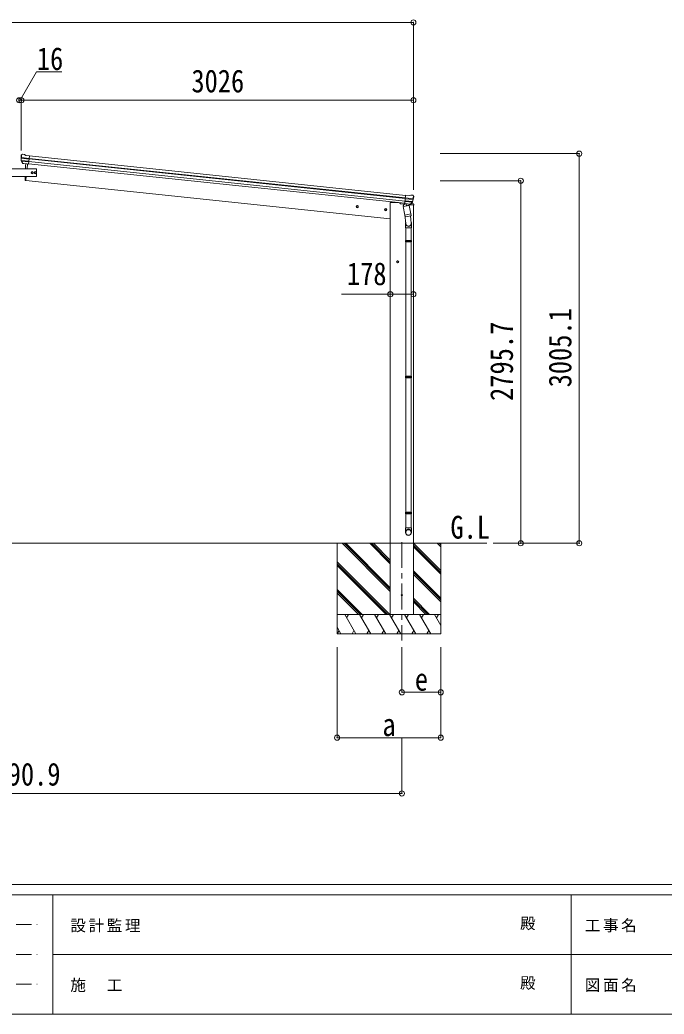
# Model space of a CAD drawing. Units: millimetres at full size, sheet at 1:40; some dimension numbers follow another scale. Extents: x -11243 to 11243, y -7760 to 7760.
# Drawn here: x -4853 to 119, y -7760 to -91 of the extents above; entities that cross this region are included whole.
import ezdxf
from ezdxf.enums import TextEntityAlignment as Align

# ---------------------------------------------------------------- set-up
doc = ezdxf.new("R2010")
doc.units = ezdxf.units.MM
doc.header["$LTSCALE"] = 40
doc.header["$PDMODE"] = 32
doc.header["$PDSIZE"] = 40
doc.linetypes.add('CHAIN1', pattern=[8, 5, -1, 1, -1])
doc.linetypes.add('DASHED3', pattern=[4, 3, -1])
for name, color, linetype, lineweight in [('0-0_0', 7, 'Continuous', 9), ('0-1_本体', 5, 'CHAIN1', 9), ('0-3_ELV2', 4, 'Continuous', 9), ('0-6_OTH_LINE', 6, 'Continuous', 9), ('0-9_OUTLINE', 7, 'Continuous', 9), ('F-0_240', 7, 'Continuous', 9)]:
    doc.layers.add(name, color=color, linetype=linetype, lineweight=lineweight)
doc.layers.add('0-7_SHAPE', color=7, linetype='Continuous')
doc.styles.add('ＭＳ ゴシック', font='')
doc.styles.get('ＭＳ ゴシック').set_extended_font_data('MS Gothic')

msp = doc.modelspace()

# ---------------------------------------------------------------- linework, layer by layer
at = {"layer": '0-0_0'}
for p, q in [((-7706, -4127.72), (-1249.54, -4127.72)), ((-2404.8, -4127.72), (-2404.8, -4827.72)), ((-1993.8, -4498.73), (-2364.82, -4127.72)), ((-1993.8, -4484.59), (-2350.68, -4127.72)), ((-1993.8, -4470.45), (-2336.53, -4127.72)), ((-1993.8, -4286.6), (-2152.69, -4127.72)), ((-1993.8, -4272.46), (-2138.54, -4127.72)), ((-1993.8, -4258.32), (-2124.4, -4127.72)), ((-1604.8, -4338.95), (-1815.8, -4127.95)), ((-1604.8, -4155.1), (-1632.19, -4127.72)), ((-1604.8, -4140.96), (-1618.04, -4127.72)), ((-1604.8, -4127.72), (-1604.8, -4827.72)), ((-1604.8, -4353.09), (-1815.8, -4142.1)), ((-1604.8, -4367.24), (-1815.8, -4156.24)), ((-1998.66, -4677.72), (-2404.8, -4271.58)), ((-2012.81, -4677.72), (-2404.8, -4285.73)), ((-2026.95, -4677.72), (-2404.8, -4299.87)), ((-1604.8, -4551.08), (-1815.8, -4340.08)), ((-1604.8, -4565.22), (-1815.8, -4354.23)), ((-1604.8, -4579.37), (-1815.8, -4368.37)), ((-2210.8, -4677.72), (-2404.8, -4483.72)), ((-2224.94, -4677.72), (-2404.8, -4497.86)), ((-2239.08, -4677.72), (-2404.8, -4512)), ((-1690.3, -4677.72), (-1815.8, -4552.22)), ((-1704.44, -4677.72), (-1815.8, -4566.36)), ((-1718.58, -4677.72), (-1815.8, -4580.5)), ((-2404.8, -4677.72), (-1604.8, -4677.72)), ((-2259.42, -4827.72), (-2346.02, -4677.72)), ((-2331.02, -4703.7), (-2316.02, -4677.72)), ((-2143.95, -4827.72), (-2230.55, -4677.72)), ((-2200.55, -4677.72), (-2215.55, -4703.7)), ((-2028.48, -4827.72), (-2115.08, -4677.72)), ((-2100.08, -4703.7), (-2085.08, -4677.72)), ((-1913.01, -4827.72), (-1999.61, -4677.72)), ((-1984.61, -4703.7), (-1969.61, -4677.72)), ((-1797.54, -4827.72), (-1884.14, -4677.72)), ((-1869.14, -4703.71), (-1854.14, -4677.72)), ((-1682.07, -4827.72), (-1768.67, -4677.72)), ((-1753.67, -4703.71), (-1738.67, -4677.72)), ((-1604.8, -4761.55), (-1653.21, -4677.72)), ((-1638.2, -4703.7), (-1623.2, -4677.72)), ((-2374.89, -4827.72), (-2404.8, -4775.91)), ((-2389.89, -4801.74), (-2404.8, -4827.57)), ((-1604.8, -4827.72), (-2404.8, -4827.72)), ((-2274.42, -4801.74), (-2289.42, -4827.72)), ((-2158.95, -4801.74), (-2173.95, -4827.72)), ((-2043.48, -4801.74), (-2058.48, -4827.72)), ((-1928.01, -4801.74), (-1943.01, -4827.72)), ((-1812.54, -4801.74), (-1827.54, -4827.72)), ((-1697.07, -4801.74), (-1712.07, -4827.72))]:
    msp.add_line(p, q, dxfattribs=at)
at = {"layer": '0-1_本体'}
msp.add_line((-1904.8, -4118.73), (-1904.8, -4877.94), dxfattribs=at)
at = {"layer": '0-3_ELV2'}
for p, q in [((-4842.74, -1135.88), (-4842.43, -1134.03)), ((-4836.17, -1127.99), (-4841.35, -1132.18)), ((-4836.17, -1127.99), (-4836.17, -1127.99)), ((-4819.01, -1128.32), (-4832.5, -1126.9)), ((-4806.19, -1135.7), (-4817.79, -1128.73)), ((-4806.19, -1135.7), (-4779.66, -1138.49)), ((-4786.45, -1203.04), (-4779.66, -1138.49)), ((-1875.71, -1445.72), (-4779.87, -1140.48)), ((-4832.31, -1197.03), (-4842.43, -1178.77)), ((-4842.04, -1158.61), (-4782.44, -1164.87)), ((-4781.82, -1159.02), (-4841.56, -1152.74)), ((-4841.2, -1175.36), (-4784.17, -1181.36)), ((-4831.25, -1196.6), (-4840.7, -1178.3)), ((-4839.81, -1180.02), (-4784.64, -1185.82)), ((-4822.25, -1199.28), (-4829.94, -1198.47)), ((-4829.8, -1198.26), (-4786.42, -1202.82)), ((-4822, -1199.4), (-4822.25, -1199.28)), ((-4796.67, -1202.06), (-4822, -1199.4)), ((-4793.33, -1202.32), (-4797.24, -1239.47)), ((-4796.39, -1202), (-4796.67, -1202.06)), ((-4786.45, -1203.04), (-4796.39, -1202)), ((-4786.14, -1200.15), (-1881.98, -1505.39)), ((-1880.23, -1488.65), (-4784.39, -1183.41)), ((-1878.13, -1468.79), (-4782.3, -1163.55)), ((-1877.7, -1464.61), (-4781.86, -1159.37)), ((-4803.54, -1299.47), (-4806.72, -1329.71)), ((-4806.72, -1329.71), (-4808.77, -1329.42)), ((-4806.72, -1329.71), (-1993.8, -1625.36)), ((-1882.29, -1508.28), (-1875.5, -1443.73)), ((-1848.98, -1446.52), (-1875.5, -1443.73)), ((-1821.41, -1443.38), (-1821.41, -1443.38)), ((-1818.05, -1445.21), (-1818.05, -1445.2)), ((-1818.05, -1445.21), (-1814.55, -1449.53)), ((-1814.55, -1449.53), (-1813.86, -1450.39)), ((-1813.27, -1454.29), (-1813.19, -1452.42)), ((-2256.17, -1534.19), (-2255.39, -1526.72)), ((-2255.39, -1526.72), (-2248.53, -1523.67)), ((-2248.53, -1523.67), (-2242.46, -1528.08)), ((-1993.8, -4677.72), (-1993.8, -1498.72)), ((-1993.8, -1498.72), (-1951.3, -1498.72)), ((-1951.3, -1498.72), (-1920.45, -1501.97)), ((-1920.53, -1501.34), (-1920.11, -1504.57)), ((-1886.41, -1511.96), (-1915.67, -1508.89)), ((-1882.29, -1508.28), (-1872.34, -1509.33)), ((-1838.89, -1512.62), (-1882.26, -1508.06)), ((-1825.3, -1496.86), (-1880.48, -1491.06)), ((-1878.74, -1508.75), (-1880.31, -1508.58)), ((-1822.98, -1492.59), (-1880.01, -1486.6)), ((-1841.2, -1512.69), (-1878.74, -1508.75)), ((-1818.67, -1476.38), (-1878.28, -1470.11)), ((-1877.66, -1464.26), (-1817.92, -1470.54)), ((-1872.34, -1509.33), (-1872.09, -1509.45)), ((-1872.09, -1509.45), (-1846.76, -1512.11)), ((-1846.76, -1512.11), (-1846.49, -1512.04)), ((-1846.49, -1512.04), (-1838.79, -1512.85)), ((-1812.66, -1519.71), (-1846.39, -1516.17)), ((-1839.64, -1512.86), (-1841.2, -1512.69)), ((-1837.12, -1511.3), (-1824.08, -1495.36)), ((-1836.18, -1511.94), (-1822.49, -1496.18)), ((-1833.07, -1508.52), (-1816.22, -1510.29)), ((-1815.8, -4677.72), (-1815.8, -1519.38)), ((-1813.56, -1512.88), (-1812.66, -1519.71)), ((-2250.1, -1538.6), (-2256.17, -1534.19)), ((-2037.38, -1557.18), (-2036.59, -1549.72)), ((-2031.3, -1561.59), (-2037.38, -1557.18)), ((-2036.59, -1549.72), (-2029.74, -1546.67)), ((-2029.74, -1546.67), (-2023.66, -1551.08)), ((-1943.8, -1953.52), (-1937.3, -1949.77)), ((-1937.3, -1949.77), (-1930.8, -1953.52)), ((-1930.8, -1961.03), (-1937.3, -1964.78)), ((-1930.8, -1953.52), (-1930.8, -1961.03))]:
    msp.add_line(p, q, dxfattribs=at)
for points in [[(-4725.11, -1299.47), (-4725.11, -1239.47), (-4975.11, -1239.47), (-4975.11, -1299.47)], [(-4750.61, -1269.47), (-4754.36, -1262.97), (-4761.87, -1262.97), (-4765.62, -1269.47), (-4761.87, -1275.97), (-4754.36, -1275.97)], [(-4727.11, -1269.47), (-4730.86, -1262.97), (-4738.37, -1262.97), (-4742.12, -1269.47), (-4738.37, -1275.97), (-4730.86, -1275.97)]]:
    msp.add_lwpolyline(points, close=True, dxfattribs=at)
for points in [[(-1848.98, -1446.52), (-1836.19, -1442.11), (-1836.19, -1442.11)], [(-1834.9, -1441.96), (-1834.9, -1441.96), (-1821.41, -1443.38)], [(-2242.46, -1528.08), (-2243.24, -1535.55), (-2250.1, -1538.6)], [(-2023.66, -1551.08), (-2024.45, -1558.54), (-2031.3, -1561.59)], [(-1937.3, -1964.78), (-1943.8, -1961.03), (-1943.8, -1953.52)]]:
    msp.add_lwpolyline(points, dxfattribs=at)
for centre, radius in [((-4758.11, -1269.47), 8.5), ((-4758.11, -1269.47), 7.7), ((-4758.11, -1269.47), 6.5), ((-4734.61, -1269.47), 8.5), ((-4734.61, -1269.47), 7.7), ((-4734.61, -1269.47), 6.5), ((-2249.32, -1531.13), 8.5), ((-2249.32, -1531.13), 7.7), ((-2249.32, -1531.13), 6.5), ((-2030.52, -1554.13), 8.5), ((-2030.52, -1554.13), 7.7), ((-2030.52, -1554.13), 6.5), ((-1937.3, -1957.27), 8.5), ((-1937.3, -1957.27), 7.7), ((-1937.3, -1957.27), 6.5), ((-1904.8, -4527.72), 4.5)]:
    msp.add_circle(centre, radius, dxfattribs=at)
for centre, radius, start, end in [((-4641.84, -1157), 202, 174, 185.86084), ((-4649.18, -1157.53), 192.44, 173.42422, 178.5729), ((-4833.02, -1131.88), 5, 84.04426, 128.95574), ((-4819.33, -1131.3), 3, 59.02369, 83.97631), ((-4839.8, -1177.32), 3, 185.86084, 209), ((-4842.23, -1159.95), 1.35, 82.08073, 84.8395), ((-4844.83, -1158.39), 2.74, 355.56588, 0.97849), ((-4641.84, -1157), 200.2, 180.46117, 185.79991), ((-4886.83, -1150.63), 45.32, 354.35482, 357.32878), ((-4838.04, -1176.93), 3, 185.79991, 207.30889), ((-4829.69, -1195.58), 2.99, 208.99261, 254.7283), ((-3912.12, -1289.5), 900, 174.35013, 176.81329), ((-3912.12, -1289.5), 900, 180.63467, 182.36081), ((-4808.36, -1326.45), 3, 182.36081, 262), ((-1835.21, -1444.95), 3, 84.02369, 108.97631), ((-2014.16, -1433.18), 202, 342.13916, 354), ((-1821.94, -1448.35), 5, 39.04426, 83.95574), ((-2007.09, -1435.23), 192.44, 349.4271, 354.57578), ((-1915.15, -1503.91), 5, 187.5, 264), ((-1880.25, -1508.08), 0.5, 228.73754, 264), ((-1839.59, -1512.36), 0.5, 264, 299.26246), ((-1838.44, -1509.97), 2.99, 273.2717, 319.00739), ((-1826.4, -1493.46), 3, 320.69111, 342.20009), ((-2014.16, -1433.18), 200.2, 342.20009, 347.53883), ((-1824.75, -1494.21), 3, 319, 342.13916), ((-1818.77, -1477.72), 1.35, 83.1605, 85.91927), ((-1815.9, -1476.74), 2.74, 167.02151, 172.43412), ((-1773.2, -1477.88), 45.32, 170.67122, 173.64518), ((-1816.53, -1513.27), 3, 7.5, 84)]:
    msp.add_arc(centre, radius, start, end, dxfattribs=at)
for centre, major_axis, ratio, start_param, end_param in [((-4839.46, -1134.52), (2.34, 1.9), 0.995767, 1.5707963, 2.2972137), ((-4835.08, -1130.97), (-5.88, -1.31), 0.24881, 5.8190815, 5.8226003), ((-4840.48, -1135.49), (0.87, 5.91), 0.020485, 4.7140547, 5.6117533), ((-4644.15, -1178.94), (20.92, 199.05), 0.994373, 1.5554317, 1.5718064), ((-4831.92, -1195.02), (-1.08, 3.13), 0.040856, 4.1415604, 4.1696818), ((-4829.49, -1195.28), (0.11, 3), 0.642905, 2.0792573, 3.037247), ((-4829.55, -1195.37), (-3.53, -2.11), 0.650902, 0.9542299, 1.0270405), ((-4829.62, -1195.48), (-1.66, -2.51), 0.997631, 0.3902369, 0.4789948), ((-2016.47, -1455.13), (20.92, 199.05), 0.994373, 1.5554317, 1.5718064), ((-1815.4, -1453.44), (0.38, 5.97), 0.020485, 0.671432, 1.5691306), ((-1819.73, -1447.9), (5.48, -2.51), 0.24881, 0.460585, 0.4641038), ((-1816.19, -1452.27), (-1.9, 2.34), 0.995767, 3.9859716, 4.712389), ((-1838.57, -1509.64), (0.51, 2.96), 0.642905, 3.2459383, 4.203928), ((-1838.49, -1509.86), (1.1, -2.8), 0.997631, 5.8041905, 5.8929484), ((-1838.53, -1509.74), (3.02, -2.79), 0.650902, 5.2561448, 5.3289554), ((-1836.14, -1509.89), (1.71, 2.84), 0.040856, 2.1135035, 2.1416249), ((-2016.47, -1455.13), (20.92, 199.05), 0.994373, 4.7113789, 4.7277536)]:
    msp.add_ellipse(centre, major_axis=major_axis, ratio=ratio, start_param=start_param, end_param=end_param, dxfattribs=at)
at = {"layer": '0-6_OTH_LINE'}
for p, q in [((-1815.8, -110.67), (-7884, -110.67)), ((-1815.8, -110.67), (-1815.8, -1401.75)), ((-4857.9, -710.67), (-4841.82, -710.67)), ((-1815.8, -710.67), (-4841.9, -710.67)), ((-4841.9, -710.67), (-4841.9, -1097.85)), ((-535.68, -1122.62), (-1609.91, -1122.62)), ((-535.68, -1122.62), (-535.68, -4127.72)), ((-986.68, -1332.02), (-1609.91, -1332.02)), ((-986.68, -1332.02), (-986.68, -4127.72)), ((-1993.8, -2207.27), (-1815.8, -2207.27)), ((-986.68, -4127.72), (-1199.54, -4127.72)), ((-535.68, -4127.72), (-1199.54, -4127.72)), ((-2404.8, -5627.72), (-2404.8, -4928.72)), ((-1904.8, -5277.72), (-1904.8, -4928.72)), ((-1604.8, -5277.72), (-1604.8, -4928.72)), ((-1604.8, -5627.72), (-1604.8, -4928.72)), ((-1604.8, -5277.72), (-1904.8, -5277.72)), ((-1604.8, -5627.72), (-2404.8, -5627.72)), ((-1904.45, -6057.83), (-1904.45, -5627.72)), ((-7795.35, -6057.83), (-1904.45, -6057.83))]:
    msp.add_line(p, q, dxfattribs=at)
at = {"layer": '0-6_OTH_LINE', "lineweight": 18}
msp.add_line((-1993.8, -2207.27), (-2369.73, -2207.27), dxfattribs=at)
at = {"layer": '0-6_OTH_LINE'}
msp.add_lwpolyline([(-4849.86, -710.67), (-4723.49, -491.77), (-4530.33, -491.77)], dxfattribs=at)
for p in [(-1815.8, -110.67), (-4857.9, -710.67), (-4841.9, -710.67), (-1815.8, -710.67), (-535.68, -1122.62), (-986.68, -1332.02), (-1993.8, -2207.27), (-1815.8, -2207.27), (-986.68, -4127.72), (-535.68, -4127.72), (-1904.8, -5277.72), (-1604.8, -5277.72), (-2404.8, -5627.72), (-1604.8, -5627.72), (-1904.45, -6057.83)]:
    msp.add_point(p, dxfattribs=at)
at = {"layer": '0-9_OUTLINE'}
for p, q in [((-1894.5, -1530.35), (-1849.62, -1521.22)), ((-1881.14, -1596.01), (-1894.5, -1530.35)), ((-1883.05, -1506.89), (-1894.25, -1523.81)), ((-1894.25, -1523.81), (-1892.98, -1530.04)), ((-1882.12, -1506.7), (-1883.05, -1506.89)), ((-1839.64, -1512.86), (-1880.31, -1508.58)), ((-1872.6, -1509.78), (-1869.68, -1524.13)), ((-1843.46, -1515.02), (-1868.21, -1524.77)), ((-1851.8, -1518.3), (-1851.14, -1521.53)), ((-1849.62, -1521.22), (-1836.26, -1586.87)), ((-1843, -1513.16), (-1842.85, -1513.89)), ((-1881.58, -1593.87), (-1874.93, -1661.61)), ((-1881.14, -1596.01), (-1836.26, -1586.87)), ((-1881.13, -1596), (-1878.59, -1608.48)), ((-1835.33, -1601.48), (-1876.29, -1609.82)), ((-1838.67, -1602.16), (-1833.11, -1657.89)), ((-1833.78, -1599.12), (-1836.28, -1586.88)), ((-1834, -1600.52), (-1834, -1600.52)), ((-1876.96, -1660.39), (-1876.96, -1695.05)), ((-1830.96, -1695.05), (-1830.96, -1660.69)), ((-1876.96, -1695.05), (-1830.96, -1695.05)), ((-1874.96, -1695.05), (-1874.96, -1791.79)), ((-1832.96, -1695.05), (-1832.96, -1791.79)), ((-1876.96, -1793.79), (-1875.96, -1791.79)), ((-1876.96, -1793.79), (-1830.96, -1793.79)), ((-1876.96, -1793.79), (-1876.96, -1801.79)), ((-1876.96, -1801.79), (-1830.96, -1801.79)), ((-1876.96, -1801.79), (-1875.96, -1803.79)), ((-1875.96, -1791.79), (-1831.96, -1791.79)), ((-1875.96, -1803.79), (-1831.96, -1803.79)), ((-1874.96, -1803.79), (-1874.96, -2839.98)), ((-1832.96, -1803.79), (-1832.96, -2839.98)), ((-1830.96, -1793.79), (-1831.96, -1791.79)), ((-1876.96, -2841.98), (-1875.96, -2839.98)), ((-1876.96, -2841.98), (-1830.96, -2841.98)), ((-1876.96, -2841.98), (-1876.96, -2849.98)), ((-1876.96, -2849.98), (-1830.96, -2849.98)), ((-1876.96, -2849.98), (-1875.96, -2851.98)), ((-1875.96, -2839.98), (-1831.96, -2839.98)), ((-1875.96, -2851.98), (-1831.96, -2851.98)), ((-1874.96, -2851.98), (-1874.96, -3888.17)), ((-1832.96, -2851.98), (-1832.96, -3888.17)), ((-1830.96, -2841.98), (-1831.96, -2839.98)), ((-1876.96, -3890.17), (-1875.96, -3888.17)), ((-1876.96, -3890.17), (-1830.96, -3890.17)), ((-1876.96, -3890.17), (-1876.96, -3898.17)), ((-1876.96, -3898.17), (-1830.96, -3898.17)), ((-1876.96, -3898.17), (-1875.96, -3900.17)), ((-1875.96, -3888.17), (-1831.96, -3888.17)), ((-1875.96, -3900.17), (-1831.96, -3900.17)), ((-1874.96, -3900.17), (-1874.96, -4010.17)), ((-1832.96, -3900.17), (-1832.96, -4010.17)), ((-1830.96, -3890.17), (-1831.96, -3888.17)), ((-1876.96, -4044.31), (-1876.96, -4010.17)), ((-1876.96, -4010.17), (-1830.96, -4010.17)), ((-1830.96, -4044.31), (-1830.96, -4010.17))]:
    msp.add_line(p, q, dxfattribs=at)
for points in [[(-1830.96, -1793.79), (-1830.96, -1801.79), (-1831.96, -1803.79)], [(-1830.96, -2841.98), (-1830.96, -2849.98), (-1831.96, -2851.98)], [(-1830.96, -3890.17), (-1830.96, -3898.17), (-1831.96, -3900.17)]]:
    msp.add_lwpolyline(points, dxfattribs=at)
for centre, radius, start, end in [((-1880.25, -1508.08), 0.5, 228.73754, 264), ((-1873.19, -1509.94), 0.604, 15.29405, 86.90158), ((-1868.69, -1523.85), 1.03, 195.53431, 297.46103), ((-1843.83, -1514.09), 1, 291.5, 11.5), ((-1842.51, -1513.06), 0.5, 84, 191.5), ((-1839.59, -1512.36), 0.5, 264, 299.26246), ((-1876.69, -1607.86), 2, 198.03157, 281.5), ((-1835.73, -1599.52), 2, 281.5, 330.09038), ((-1835.69, -1599.55), 1.95, 330.02234, 12.45983), ((-1860.96, -1660.69), 30, 0, 2.54858)]:
    msp.add_arc(centre, radius, start, end, dxfattribs=at)
for centre, major_axis, ratio, start_param, end_param in [((-1853.96, -1660.39), (-23, 0), 0.996195, 5.9588909, 9.9444346), ((-1853.96, -1660.39), (-21, 0), 0.996195, 0.0583862, 3.2616355), ((-1853.96, -4042.56), (23, 0), 0.996195, 6.2831853, 9.424778), ((-1853.96, -4044.31), (23, 0), 0.996195, 6.2831853, 9.424778), ((-1853.96, -4044.31), (0, -23.43), 0.981806, 4.712389, 7.8539816)]:
    msp.add_ellipse(centre, major_axis=major_axis, ratio=ratio, start_param=start_param, end_param=end_param, dxfattribs=at)
msp.add_ellipse((-1853.96, -4044.31), major_axis=(-21, 0), ratio=0.996195, dxfattribs=at)
at = {"layer": 'F-0_240', "color": 5}
for p, q in [((-11242.74, -6760), (10677.26, -6760)), ((-11242.74, -6840), (7121.58, -6840)), ((-4598.42, -6840), (-4598.42, -7760)), ((-598.42, -6840), (-598.42, -7760)), ((-4598.42, -7300), (3601.58, -7300)), ((-11242.74, -7760), (10677.26, -7760))]:
    msp.add_line(p, q, dxfattribs=at)
at = {"layer": 'F-0_240', "color": 4, "linetype": 'DASHED3'}
for p, q in [((-11122.75, -7070), (-4718.42, -7070)), ((-11122.75, -7300), (-4718.42, -7300)), ((-11122.75, -7530), (-4718.42, -7530))]:
    msp.add_line(p, q, dxfattribs=at)

# ---------------------------------------------------------------- texts
at = {"layer": '0-6_OTH_LINE', "color": 7, "style": 'ＭＳ ゴシック', "width": 0.85}
for s, p in [('16', (-4721.82, -530.69)), ('3026', (-3528.85, -702.67)), ('178', (-2328.59, -2189.62)), ('e', (-1804.8, -5317.72)), ('a', (-2054.8, -5667.72)), ('5890.9', (-5149.9, -6049.83))]:
    msp.add_text(s, height=176, dxfattribs=at).set_placement(p, align=Align.BOTTOM_LEFT)
for s, p in [('3005.1', (-543.68, -2925.17)), ('2795.7', (-994.68, -3029.87))]:
    msp.add_text(s, height=176, rotation=90, dxfattribs=at).set_placement(p, align=Align.BOTTOM_LEFT)
at = {"layer": '0-7_SHAPE', "style": 'ＭＳ ゴシック', "width": 0.85}
msp.add_text('G.L', height=176, dxfattribs=at).set_placement((-1530.22, -4144.92), align=Align.BOTTOM_LEFT)
at = {"layer": 'F-0_240', "style": 'ＭＳ ゴシック'}
for p in [(-992.7, -7130), (-992.7, -7590)]:
    msp.add_text('殿', height=87.98, dxfattribs=at).set_placement(p, align=Align.BOTTOM_LEFT)
at = {"layer": 'F-0_240', "char_height": 87.98, "attachment_point": 7, "style": 'ＭＳ ゴシック'}
for s, insert in [('\\T1.17;設計監理', (-4463.32, -7130)), ('\\T1.17;工事名', (-492.95, -7130)), ('\\T1.17;施\u3000工', (-4463.32, -7590)), ('\\T1.17;図面名', (-492.95, -7590))]:
    msp.add_mtext(s, dxfattribs=dict(at, insert=insert))

doc.saveas('drawing.dxf')
